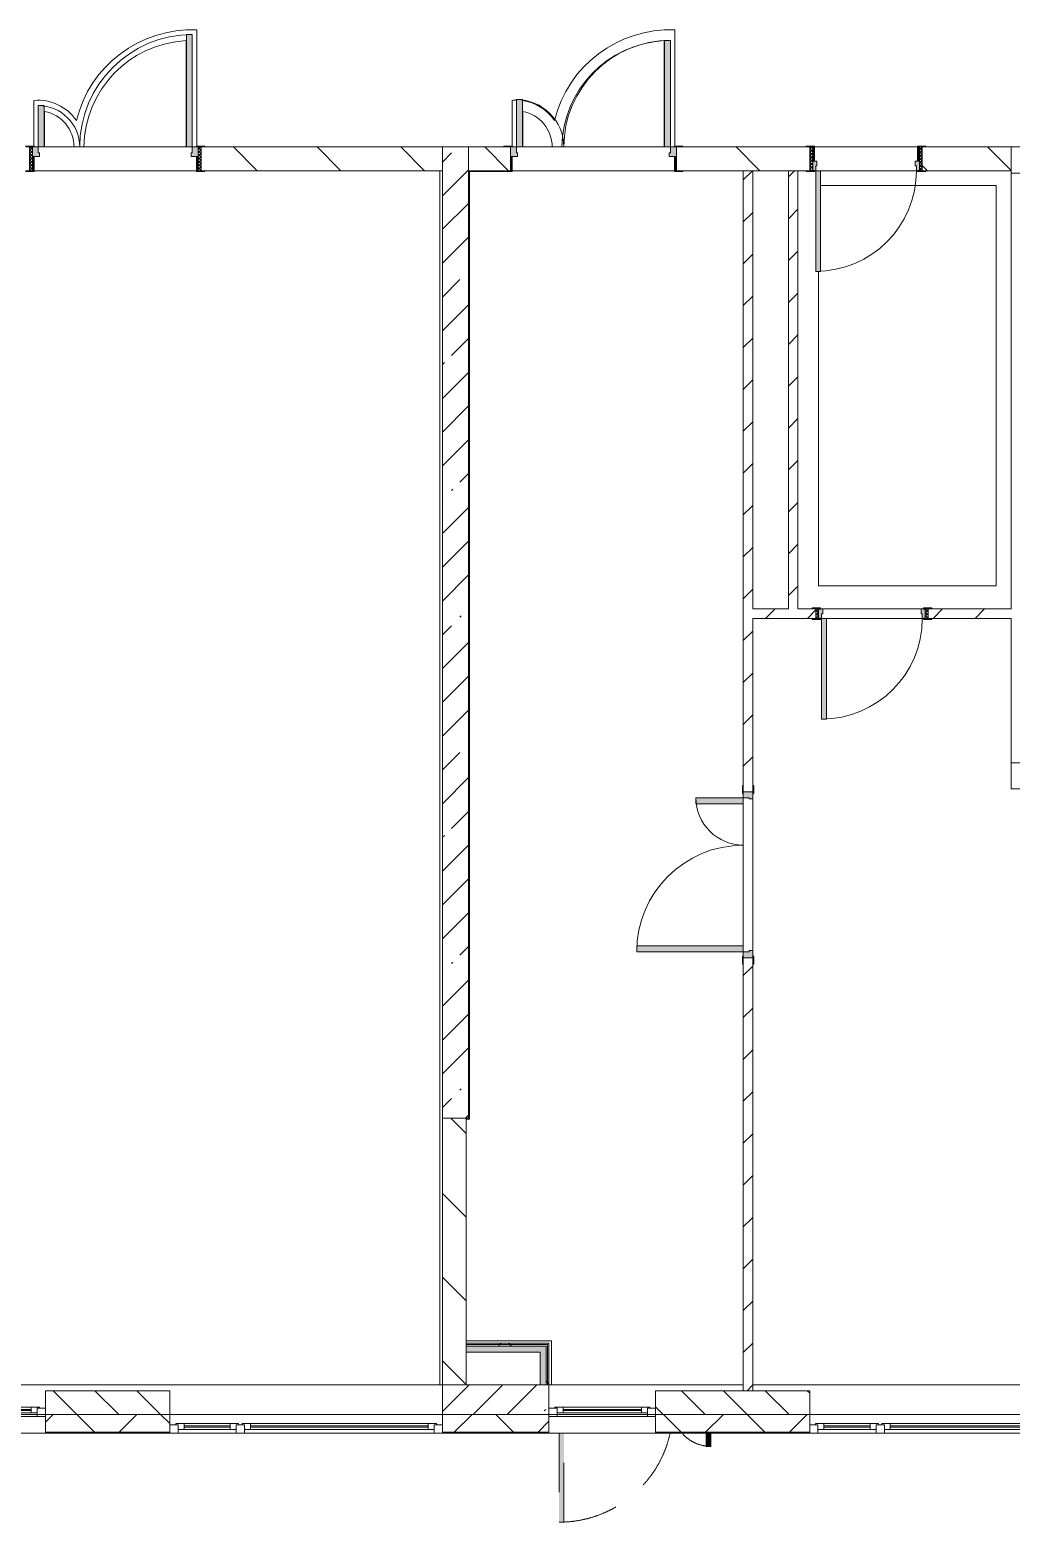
# Model space of a CAD drawing. Header units: millimetres. Extents: x 35363 to 232034, y -8553 to 29000.
# Drawn here: x 208673 to 216954, y -1010 to 11589 of the extents above; entities that cross this region are included whole.
import ezdxf

# ---------------------------------------------------------------- set-up
doc = ezdxf.new("R2010")
doc.units = ezdxf.units.MM
doc.linetypes.add('200_ШТРИХ__ш1_п0_6_', pattern=[800, 500, -300])
for name, color, linetype, lineweight in [('A-DETL-1', 7, 'Continuous', 5), ('A-DETL-MBND-1', 7, '200_ШТРИХ__ш1_п0_6_', 9), ('A-GLAZ-2', 7, 'Continuous', 5), ('A-WALL', 7, 'Continuous', 9), ('A-WALL-2', 7, 'Continuous', 5), ('I-WALL-3', 7, 'Continuous', 5), ('S-COLS-1', 7, 'Continuous', 5)]:
    doc.layers.add(name, color=color, linetype=linetype, lineweight=lineweight)
for name, color, linetype, lineweight, true_color in [('A-DOOR-3', 7, 'Continuous', 5, 0xaaaaaa), ('A-DOOR-4', 7, 'Continuous', 5, 0xe2e2e2), ('A-DOOR-FRAM-4', 7, 'Continuous', 5, 0xe2e2e2), ('A-DOOR-FRAM-5', 7, 'Continuous', 5, 0xaaaaaa), ('A-FLOR-1', 7, 'Continuous', 5, 0xaaaaaa), ('I-WALL-2', 7, 'Continuous', 9, 0xe7e7e7)]:
    doc.layers.add(name, color=color, linetype=linetype, lineweight=lineweight, true_color=true_color)
pattern_1 = [(135, (105024.03, 0), (-353.5534, -353.5534), [])]
pattern_2 = [(45, (105024.03, 0), (-176.7767, 176.7767), [])]
pattern_3 = [(45, (105024.03, 0), (-285.1231, 285.1231), []), (45, (105309.15, 0), (-285.1231, 285.1231), [504.031, -100.806, 16.764, -84.042])]
pattern_4 = [(45, (105024, 0), (-530.33, 530.33), []), (135, (105024, 0), (-530.33, -530.33), [])]

# ---------------------------------------------------------------- blocks, each defined once
blk = doc.blocks.new('120_Окно_СКБ_1Ст - 120_Окно_СКБ_1Ст 900х2500_h_ с форточкой-22876038-2_6_2_птичка')
at = {"layer": 'A-GLAZ-2'}
for p, q in [((-450, -127), (-450, -57)), ((-450, -57), (-380, -57)), ((450, -57), (-450, -57)), ((-380, -57), (-380, -127)), ((380, -87), (-380, -87)), ((-380, -87), (-380, -127)), ((-330, -137), (-330, -87)), ((-330, -107), (330, -107)), ((330, -117), (-330, -117)), ((330, -137), (330, -87)), ((380, -127), (380, -57)), ((380, -57), (450, -57)), ((380, -127), (380, -87)), ((450, -57), (450, -127)), ((-380, -127), (-450, -127)), ((-450, -127), (-400, -127)), ((-380, -127), (-400, -127)), ((-400, -127), (-400, -137)), ((-400, -137), (400, -137)), ((400, -137), (-400, -137)), ((450, -127), (380, -127)), ((400, -127), (380, -127)), ((400, -127), (450, -127)), ((400, -137), (400, -127))]:
    blk.add_line(p, q, dxfattribs=at)
blk = doc.blocks.new('110_Дверь_СКБ_2Ст - Д-2а_л_ Из коридора на лестницу-32216062-2_6_2_птичка')
at = {"layer": 'A-DOOR-4'}
for points in [[(612.5, 100), (662.5, 100), (662.5, 1000), (612.5, 1000), (612.5, 139.9)], [(-587.5, 100), (-587.5, 500), (-637.5, 500), (-637.5, 100)], [(712.5, -100), (712.5, 20), (697.5, 20), (697.5, -100)]]:
    blk.add_hatch(color=256, dxfattribs=at).paths.add_polyline_path(points)
h = blk.add_hatch(color=256, dxfattribs=at)
h.paths.add_polyline_path([(652.5, 20), (712.5, 20), (712.5, 100), (662.5, 100), (662.5, 50), (652.5, 50)])
h.paths.add_polyline_path([(-687.5, 20), (-627.5, 20), (-627.5, 50), (-637.5, 50), (-637.5, 100), (-687.5, 100)])
at = {"layer": 'A-DOOR-FRAM-4'}
for points in [[(-672.5, 100), (-672.5, 108), (-742.5, 108), (-742.5, 100)], [(-672.5, -100), (-672.5, 20), (-687.5, 20), (-687.5, -100)], [(767.5, 100), (767.5, 108), (697.5, 108), (697.5, 100)], [(-672.5, -108), (-672.5, -100), (-742.5, -100), (-742.5, -108)], [(767.5, -108), (767.5, -100), (697.5, -100), (697.5, -108)]]:
    blk.add_hatch(color=256, dxfattribs=at).paths.add_polyline_path(points)
at = {"layer": 'A-DOOR-3'}
for p, q in [((662.5, 1000), (612.5, 1000)), ((612.5, 1000), (612.5, 100)), ((662.5, 100), (662.5, 1000)), ((-637.5, 500), (-637.5, 100)), ((-587.5, 500), (-637.5, 500)), ((-587.5, 100), (-587.5, 500)), ((-637.5, 100), (-587.5, 100)), ((612.5, 100), (662.5, 100))]:
    blk.add_line(p, q, dxfattribs=at)
for centre, radius, start, end in [((662.5, 100), 900, 90, 180), ((-637.5, 100), 400, 360, 90)]:
    blk.add_arc(centre, radius, start, end, dxfattribs=at)
at = {"layer": 'A-DOOR-FRAM-5'}
for p, q in [((-672.5, 108), (-742.5, 108)), ((-742.5, 108), (-742.5, 100)), ((-742.5, 100), (-672.5, 100)), ((-637.5, 100), (-687.5, 100)), ((-687.5, 100), (-687.5, 20)), ((-687.5, 20), (-627.5, 20)), ((-672.5, 20), (-687.5, 20)), ((-687.5, 20), (-687.5, -100)), ((-672.5, 100), (-672.5, 108)), ((-672.5, -100), (-672.5, 20)), ((-637.5, 50), (-637.5, 100)), ((-627.5, 50), (-637.5, 50)), ((-627.5, 20), (-627.5, 50)), ((662.5, 50), (652.5, 50)), ((652.5, 50), (652.5, 20)), ((652.5, 20), (712.5, 20)), ((662.5, 100), (662.5, 50)), ((712.5, 100), (662.5, 100)), ((767.5, 108), (697.5, 108)), ((697.5, 108), (697.5, 100)), ((697.5, 100), (767.5, 100)), ((712.5, 20), (697.5, 20)), ((697.5, 20), (697.5, -100)), ((712.5, 20), (712.5, 100)), ((712.5, -100), (712.5, 20)), ((767.5, 100), (767.5, 108)), ((-672.5, -100), (-742.5, -100)), ((-742.5, -100), (-742.5, -108)), ((-742.5, -108), (-672.5, -108)), ((-687.5, -100), (-672.5, -100)), ((-672.5, -108), (-672.5, -100)), ((697.5, -100), (712.5, -100)), ((767.5, -100), (697.5, -100)), ((697.5, -100), (697.5, -108)), ((697.5, -108), (767.5, -108)), ((767.5, -108), (767.5, -100))]:
    blk.add_line(p, q, dxfattribs=at)
blk = doc.blocks.new('110_Дверь_СКБ_1Ст_Внутренняя1 - Д-8 950x2100h_охрана-V74-2_6_2_птичка')
at = {"layer": 'A-DOOR-3'}
h = blk.add_hatch(dxfattribs=at)
h.set_pattern_fill('FP_96', color=256, style=0, pattern_type=2)
h.set_pattern_definition([(135, (1826.41, 164.685), (-14.14214, -14.14214), []), (225, (1826.41, 164.685), (14.14214, -14.14214), [])])
h.paths.add_polyline_path([(487, 100), (462, 100), (462, -100), (487, -100), (487, -78)])
at = {"layer": 'A-DOOR-4'}
h = blk.add_hatch(color=256, dxfattribs=at)
h.paths.add_polyline_path([(437, 100), (437, 60), (427, 60), (427, 20), (462, 20), (462, 100)])
h.paths.add_polyline_path([(-413, 100), (-438, 100), (-438, 20), (-403, 20), (-403, 60), (-413, 60)])
at = {"layer": 'A-DOOR-FRAM-4'}
for points in [[(397, 950), (397, 100), (437, 100), (437, 950), (409, 950)], [(-493, 108), (-493, 100), (-423, 100), (-423, 108)], [(-423, 20), (-438, 20), (-438, -100), (-423, -100), (-423, -78)], [(517, 108), (447, 108), (447, 100), (517, 100)], [(462, 20), (447, 20), (447, -100), (462, -100), (462, -78)], [(-493, -100), (-493, -108), (-423, -108), (-423, -100)], [(447, -100), (447, -108), (517, -108), (517, -100)]]:
    blk.add_hatch(color=256, dxfattribs=at).paths.add_polyline_path(points)
at = {"layer": 'A-DOOR-FRAM-5'}
h = blk.add_hatch(dxfattribs=at)
h.set_pattern_fill('FP_97', color=256, style=0, pattern_type=2)
h.set_pattern_definition([(45, (-296.384, 164.685), (-14.1421, 14.1421), []), (135, (-296.384, 164.685), (-14.1421, -14.1421), [])])
h.paths.add_polyline_path([(-438, 100), (-463, 100), (-463, -100), (-438, -100), (-438, -78)])
at = {"layer": 'A-DOOR-3'}
for p, q in [((437, 950), (397, 950)), ((397, 950), (397, 100)), ((437, 100), (437, 950)), ((397, 100), (437, 100))]:
    blk.add_line(p, q, dxfattribs=at)
blk.add_arc((437, 100), 850, 90, 180, dxfattribs=at)
at = {"layer": 'A-DOOR-FRAM-5'}
for p, q in [((-423, 108), (-493, 108)), ((-493, 108), (-493, 100)), ((-493, 100), (-423, 100)), ((-438, 100), (-463, 100)), ((-463, 100), (-463, -100)), ((-413, 100), (-438, 100)), ((-438, 100), (-438, 20)), ((-438, -100), (-438, 100)), ((-423, 100), (-438, 100)), ((-438, 100), (-438, 99)), ((-438, 99), (-423, 99)), ((-438, 20), (-403, 20)), ((-423, 20), (-438, 20)), ((-438, 20), (-438, -100)), ((-423, 100), (-423, 108)), ((-423, 99), (-423, 100)), ((-423, -100), (-423, 20)), ((-413, 60), (-413, 100)), ((-403, 60), (-413, 60)), ((-403, 20), (-403, 60)), ((437, 60), (427, 60)), ((427, 60), (427, 20)), ((427, 20), (462, 20)), ((437, 100), (437, 60)), ((462, 100), (437, 100)), ((517, 108), (447, 108)), ((447, 108), (447, 100)), ((462, 100), (447, 100)), ((447, 100), (447, 99)), ((447, 100), (517, 100)), ((447, 99), (462, 99)), ((462, 20), (447, 20)), ((447, 20), (447, -100)), ((462, 20), (462, 100)), ((487, 100), (462, 100)), ((462, 100), (462, -100)), ((462, 99), (462, 100)), ((462, -100), (462, 20)), ((487, -100), (487, 100)), ((517, 100), (517, 108)), ((-423, -100), (-493, -100)), ((-493, -100), (-493, -108)), ((-493, -108), (-423, -108)), ((-463, -100), (-438, -100)), ((-438, -100), (-423, -100)), ((-423, -108), (-423, -100)), ((447, -100), (462, -100)), ((517, -100), (447, -100)), ((447, -100), (447, -108)), ((447, -108), (517, -108)), ((462, -100), (487, -100)), ((517, -108), (517, -100))]:
    blk.add_line(p, q, dxfattribs=at)
blk = doc.blocks.new('110_Дверь_СКБ_1Ст_Внутренняя1 - Д-8 950x2100h_охрана-V122-2_6_2_птичка')
at = {"layer": 'A-DOOR-3'}
h = blk.add_hatch(dxfattribs=at)
h.set_pattern_fill('FP_128', color=256, style=0, pattern_type=2)
h.set_pattern_definition([(135, (1826.41, 104.685), (-14.14214, -14.14214), []), (225, (1826.41, 104.685), (14.14214, -14.14214), [])])
h.paths.add_polyline_path([(487, 40), (462, 40), (462, -40), (487, -40)])
at = {"layer": 'A-DOOR-4'}
h = blk.add_hatch(color=256, dxfattribs=at)
h.paths.add_polyline_path([(440, 40), (437, 40), (437, 0), (427, 0), (427, -40), (462, -40), (462, 40)])
h.paths.add_polyline_path([(-413, 40), (-438, 40), (-438, -40), (-403, -40), (-403, 0), (-413, 0)])
at = {"layer": 'A-DOOR-FRAM-4'}
for points in [[(397, 890), (397, 40), (437, 40), (437, 890)], [(-423, 48), (-493, 48), (-493, 40), (-423, 40)], [(517, 48), (447, 48), (447, 40), (517, 40)], [(-471, -40), (-493, -40), (-493, -48), (-423, -48), (-423, -40)], [(447, -40), (447, -48), (517, -48), (517, -40)]]:
    blk.add_hatch(color=256, dxfattribs=at).paths.add_polyline_path(points)
at = {"layer": 'A-DOOR-FRAM-5'}
h = blk.add_hatch(dxfattribs=at)
h.set_pattern_fill('FP_129', color=256, style=0, pattern_type=2)
h.set_pattern_definition([(45, (-296.384, 104.685), (-14.1421, 14.1421), []), (135, (-296.384, 104.685), (-14.1421, -14.1421), [])])
h.paths.add_polyline_path([(-438, 40), (-463, 40), (-463, -40), (-438, -40)])
at = {"layer": 'A-DOOR-3'}
for p, q in [((437, 890), (397, 890)), ((397, 890), (397, 40)), ((437, 40), (437, 890)), ((397, 40), (437, 40))]:
    blk.add_line(p, q, dxfattribs=at)
blk.add_arc((437, 40), 850, 90, 180, dxfattribs=at)
at = {"layer": 'A-DOOR-FRAM-5'}
for p, q in [((-423, 48), (-493, 48)), ((-493, 48), (-493, 40)), ((-493, 40), (-423, 40)), ((-438, 40), (-463, 40)), ((-463, 40), (-463, -40)), ((-413, 40), (-438, 40)), ((-438, 40), (-438, -40)), ((-438, -40), (-438, 40)), ((-423, 40), (-438, 40)), ((-438, 40), (-438, 39)), ((-438, 39), (-423, 39)), ((-423, 40), (-423, 48)), ((-423, 39), (-423, 40)), ((-413, 0), (-413, 40)), ((-403, 0), (-413, 0)), ((-403, -40), (-403, 0)), ((437, 0), (427, 0)), ((427, 0), (427, -40)), ((437, 40), (437, 0)), ((462, 40), (437, 40)), ((517, 48), (447, 48)), ((447, 48), (447, 40)), ((462, 40), (447, 40)), ((447, 40), (447, 39)), ((447, 40), (517, 40)), ((447, 39), (462, 39)), ((462, -40), (462, 40)), ((487, 40), (462, 40)), ((462, 40), (462, -40)), ((462, 39), (462, 40)), ((487, -40), (487, 40)), ((517, 40), (517, 48)), ((-423, -40), (-493, -40)), ((-493, -40), (-493, -48)), ((-493, -48), (-423, -48)), ((-463, -40), (-438, -40)), ((-423, -39), (-438, -39)), ((-438, -39), (-438, -40)), ((-438, -40), (-403, -40)), ((-438, -40), (-423, -40)), ((-423, -40), (-423, -39)), ((-423, -48), (-423, -40)), ((427, -40), (462, -40)), ((462, -39), (447, -39)), ((447, -39), (447, -40)), ((447, -40), (462, -40)), ((517, -40), (447, -40)), ((447, -40), (447, -48)), ((447, -48), (517, -48)), ((462, -40), (462, -39)), ((462, -40), (487, -40)), ((517, -48), (517, -40))]:
    blk.add_line(p, q, dxfattribs=at)
blk = doc.blocks.new('110_Дверь_СКБ_2Ст - Д-6_л__ ДОО_Дв_1450x2100h_Дверь из раздевальной в коридор-V123-2_6_2_птичка')
at = {"layer": 'A-DOOR-3'}
h = blk.add_hatch(dxfattribs=at)
h.set_pattern_fill('FP_25', color=256, style=0, pattern_type=2)
h.set_pattern_definition([(135, (1576.41, 164.685), (-14.14214, -14.14214), []), (225, (1576.41, 164.685), (14.14214, -14.14214), [])])
h.paths.add_polyline_path([(737.5, -100), (737.5, 100), (712.5, 100), (712.5, -100)])
at = {"layer": 'A-DOOR-4'}
for points in [[(662.5, 100), (662.5, 1050), (612.5, 1050), (612.5, 100)], [(-587.5, 100), (-587.5, 450), (-637.5, 450), (-637.5, 100)]]:
    blk.add_hatch(color=256, dxfattribs=at).paths.add_polyline_path(points)
h = blk.add_hatch(color=256, dxfattribs=at)
h.paths.add_polyline_path([(652.5, 20), (712.5, 20), (712.5, 100), (662.5, 100), (662.5, 50), (652.5, 50)])
h.paths.add_polyline_path([(-687.5, 20), (-627.5, 20), (-627.5, 50), (-637.5, 50), (-637.5, 100), (-687.5, 100)])
at = {"layer": 'A-DOOR-FRAM-4'}
for points in [[(-672.5, 100), (-672.5, 108), (-742.5, 108), (-742.5, 100)], [(-672.5, -100), (-672.5, 20), (-687.5, 20), (-687.5, -100)], [(767.5, 100), (767.5, 108), (697.5, 108), (697.5, 100)], [(712.5, -100), (712.5, 20), (697.5, 20), (697.5, -100)], [(-672.5, -108), (-672.5, -100), (-742.5, -100), (-742.5, -108)], [(767.5, -108), (767.5, -100), (697.5, -100), (697.5, -108)]]:
    blk.add_hatch(color=256, dxfattribs=at).paths.add_polyline_path(points)
at = {"layer": 'A-DOOR-FRAM-5'}
h = blk.add_hatch(dxfattribs=at)
h.set_pattern_fill('FP_26', color=256, style=0, pattern_type=2)
h.set_pattern_definition([(45, (-546.384, 164.685), (-14.1421, 14.1421), []), (135, (-546.384, 164.685), (-14.1421, -14.1421), [])])
h.paths.add_polyline_path([(-687.5, -100), (-687.5, 100), (-712.5, 100), (-712.5, -100)])
at = {"layer": 'A-DOOR-3'}
for p, q in [((662.5, 1050), (612.5, 1050)), ((612.5, 1050), (612.5, 100)), ((662.5, 100), (662.5, 1050)), ((-637.5, 450), (-637.5, 100)), ((-587.5, 450), (-637.5, 450)), ((-587.5, 100), (-587.5, 450)), ((-637.5, 100), (-587.5, 100)), ((612.5, 100), (662.5, 100))]:
    blk.add_line(p, q, dxfattribs=at)
for centre, radius, start, end in [((662.5, 100), 950, 90, 180), ((-637.5, 100), 350, 360, 90)]:
    blk.add_arc(centre, radius, start, end, dxfattribs=at)
at = {"layer": 'A-DOOR-FRAM-5'}
for p, q in [((-672.5, 108), (-742.5, 108)), ((-742.5, 108), (-742.5, 100)), ((-742.5, 100), (-672.5, 100)), ((-687.5, 100), (-712.5, 100)), ((-712.5, 100), (-712.5, -100)), ((-637.5, 100), (-687.5, 100)), ((-687.5, 100), (-687.5, 20)), ((-687.5, -100), (-687.5, 100)), ((-687.5, 20), (-627.5, 20)), ((-672.5, 20), (-687.5, 20)), ((-687.5, 20), (-687.5, -100)), ((-672.5, 100), (-672.5, 108)), ((-672.5, -100), (-672.5, 20)), ((-637.5, 50), (-637.5, 100)), ((-627.5, 50), (-637.5, 50)), ((-627.5, 20), (-627.5, 50)), ((662.5, 50), (652.5, 50)), ((652.5, 50), (652.5, 20)), ((652.5, 20), (712.5, 20)), ((662.5, 100), (662.5, 50)), ((712.5, 100), (662.5, 100)), ((767.5, 108), (697.5, 108)), ((697.5, 108), (697.5, 100)), ((697.5, 100), (767.5, 100)), ((712.5, 20), (697.5, 20)), ((697.5, 20), (697.5, -100)), ((712.5, 20), (712.5, 100)), ((737.5, 100), (712.5, 100)), ((712.5, 100), (712.5, -100)), ((712.5, -100), (712.5, 20)), ((737.5, -100), (737.5, 100)), ((767.5, 100), (767.5, 108)), ((-672.5, -100), (-742.5, -100)), ((-742.5, -100), (-742.5, -108)), ((-742.5, -108), (-672.5, -108)), ((-712.5, -100), (-687.5, -100)), ((-687.5, -100), (-672.5, -100)), ((-672.5, -108), (-672.5, -100)), ((697.5, -100), (712.5, -100)), ((767.5, -100), (697.5, -100)), ((697.5, -100), (697.5, -108)), ((697.5, -108), (767.5, -108)), ((712.5, -100), (737.5, -100)), ((767.5, -108), (767.5, -100))]:
    blk.add_line(p, q, dxfattribs=at)
blk = doc.blocks.new('110_Дверь_СКБ_2Ст_Наружная - ДН-5_л__ Двухстворчатая 1350 х3800 _h_ в свету с верхним остеклением-21877029-2_6_2_птичка')
at = {"layer": 'A-DETL-MBND-1'}
for points in [[(619, 1010), (619, 258), (659, 258), (659, 1010)], [(-621, 370), (-621, 258), (-581, 258), (-581, 370)]]:
    blk.add_hatch(color=256, dxfattribs=at).paths.add_polyline_path(points)
for p, q in [((659, 1010), (619, 1010)), ((619, 1010), (619, 258)), ((659, 258), (659, 1010)), ((-621, 370), (-621, 258)), ((-581, 370), (-621, 370)), ((-581, 258), (-581, 370))]:
    blk.add_line(p, q, dxfattribs=at)
for centre, radius, start, end in [((659, 50), 960, 90, 167.443), ((-621, 50), 320, 42.2942, 90)]:
    blk.add_arc(centre, radius, start, end, dxfattribs=at)
blk = doc.blocks.new('120_Окно_СКБ_2Ст_Фрамуга сверху - 120_Окно_СКБ_2Ст_2300х2500_h_ ДОО-22877051-2_6_2_птичка')
at = {"layer": 'A-GLAZ-2'}
for p, q in [((-1150, 13), (-1150, 83)), ((-1150, 83), (-1080, 83)), ((1150, 83), (-1150, 83)), ((-1080, 13), (-1150, 13)), ((-1150, 13), (-1100, 13)), ((-1080, 13), (-1100, 13)), ((-1100, 13), (-1100, 3)), ((-1100, 3), (540, 3)), ((540, 3), (-1100, 3)), ((-1080, 83), (-1080, 13)), ((-1080, 83), (1080, 83)), ((520, 53), (-1080, 53)), ((-1080, 53), (-1080, 13)), ((-1030, 3), (-1030, 53)), ((-1030, 33), (470, 33)), ((470, 23), (-1030, 23)), ((470, 3), (470, 53)), ((520, 13), (520, 83)), ((520, 83), (590, 83)), ((520, 13), (520, 53)), ((590, 13), (520, 13)), ((540, 13), (520, 13)), ((540, 13), (570, 13)), ((540, 13), (570, 13)), ((540, 3), (540, 13)), ((590, 13), (570, 13)), ((570, 13), (570, 3)), ((570, 3), (1100, 3)), ((1100, 3), (570, 3)), ((590, 83), (590, 13)), ((1080, 53), (590, 53)), ((590, 53), (590, 13)), ((640, 3), (640, 53)), ((640, 33), (1030, 33)), ((1030, 23), (640, 23)), ((1030, 3), (1030, 53)), ((1080, 13), (1080, 83)), ((1080, 83), (1150, 83)), ((1080, 13), (1080, 53)), ((1150, 13), (1080, 13)), ((1100, 13), (1080, 13)), ((1100, 13), (1150, 13)), ((1100, 3), (1100, 13)), ((1150, 83), (1150, 13))]:
    blk.add_line(p, q, dxfattribs=at)
blk = doc.blocks.new('110_Дверь_СКБ_2Ст - Д-5_п_ Из игровой в коридор-32351726-2_6_2_птичка')
at = {"layer": 'A-DOOR-4'}
h = blk.add_hatch(color=256, dxfattribs=at)
h.paths.add_polyline_path([(712, -40), (712, 40), (652, 40), (652, 10), (662, 10), (662, -40)])
h.paths.add_polyline_path([(-628, 40), (-688, 40), (-688, -40), (-638, -40), (-638, 10), (-628, 10)])
for points in [[(-588, -440), (-588, -40), (-638, -40), (-638, -440)], [(662, -40), (612, -40), (612, -940), (662, -940)]]:
    blk.add_hatch(color=256, dxfattribs=at).paths.add_polyline_path(points)
at = {"layer": 'A-DOOR-FRAM-4'}
for points in [[(-673, 48), (-743, 48), (-743, 40), (-673, 40)], [(767, 48), (698, 48), (698, 40), (767, 40)], [(-673, -40), (-743, -40), (-743, -48), (-673, -48)], [(767, -40), (698, -40), (698, -48), (767, -48)]]:
    blk.add_hatch(color=256, dxfattribs=at).paths.add_polyline_path(points)
at = {"layer": 'A-DOOR-3'}
for p, q in [((-638, -40), (-588, -40)), ((-638, -440), (-638, -40)), ((-588, -40), (-588, -440)), ((612, -40), (662, -40)), ((612, -940), (612, -40)), ((662, -40), (662, -940)), ((-588, -440), (-638, -440)), ((662, -940), (612, -940))]:
    blk.add_line(p, q, dxfattribs=at)
for centre, radius, start, end in [((-638, -40), 400, 270, 0), ((662, -40), 900, 180, 270)]:
    blk.add_arc(centre, radius, start, end, dxfattribs=at)
at = {"layer": 'A-DOOR-FRAM-5'}
for p, q in [((-743, 48), (-673, 48)), ((-743, 40), (-743, 48)), ((-673, 40), (-743, 40)), ((-688, 40), (-628, 40)), ((-688, -40), (-688, 40)), ((-688, 40), (-673, 40)), ((-688, 39), (-688, 40)), ((-673, 39), (-688, 39)), ((-673, 48), (-673, 40)), ((-673, 40), (-673, 39)), ((-638, 10), (-638, -40)), ((-628, 10), (-638, 10)), ((-628, 40), (-628, 10)), ((652, 40), (712, 40)), ((652, 10), (652, 40)), ((662, 10), (652, 10)), ((662, -40), (662, 10)), ((698, 40), (698, 48)), ((698, 48), (767, 48)), ((698, 39), (698, 40)), ((698, 40), (712, 40)), ((767, 40), (698, 40)), ((712, 39), (698, 39)), ((712, 40), (712, -40)), ((712, 40), (712, 39)), ((767, 48), (767, 40)), ((-743, -40), (-673, -40)), ((-743, -48), (-743, -40)), ((-673, -48), (-743, -48)), ((-638, -40), (-688, -40)), ((-673, -40), (-673, -48)), ((712, -40), (662, -40)), ((698, -48), (698, -40)), ((698, -40), (767, -40)), ((767, -48), (698, -48)), ((767, -40), (767, -48))]:
    blk.add_line(p, q, dxfattribs=at)

msp = doc.modelspace()

# ---------------------------------------------------------------- hatches: boundary and pattern name
at = {"layer": 'A-WALL-2'}
h = msp.add_hatch(dxfattribs=at)
h.set_pattern_fill('FP_93', color=256, style=0, pattern_type=2)
h.set_pattern_definition([(135, (105024.03, 0), (-176.7767, -176.7767), [])])
h.paths.add_polyline_path([(227598.2, -100), (227854, -100), (227854, 100), (227054, 100), (227054, -100)])
h.paths.add_polyline_path([(218454, -100), (218704, -100), (218704, 100), (218454, 100), (218454, 64.1)])
h.paths.add_polyline_path([(215254, -100), (215254, 100), (213954, 100), (213954, -100), (214842.7, -100)])
h.paths.add_polyline_path([(220309.3, -100), (220654, -100), (220654, 100), (219604, 100), (219604, -100)])
h.paths.add_polyline_path([(224354, -100), (224354, 100), (223854, 100), (223854, -100), (223953.8, -100)])
h.paths.add_polyline_path([(204054, -100), (204054, 100), (200704, 100), (200704, -100), (203909.5, -100)])
h.paths.add_polyline_path([(206754, -100), (206754, 100), (205854, 100), (205854, -100)])
h.paths.add_polyline_path([(209854, -100), (209854, 100), (208804, 100), (208804, -100), (209376.1, -100)])
h.paths.add_polyline_path([(199804, -100), (199804, 100), (199554, 100), (199554, -100)])
h.paths.add_polyline_path([(207904, -100), (207904, 100), (207654, 100), (207654, -100)])
h.paths.add_polyline_path([(196954, -100), (197754, -100), (197754, 100), (196954, 100), (196954, 64.1)])
h = msp.add_hatch(dxfattribs=at)
h.set_pattern_fill('FP_83', color=256, style=0, pattern_type=2)
h.set_pattern_definition([(45, (105024.03, 0), (-353.5534, 353.5534), []), (135, (105024.03, 0), (-353.5534, -353.5534), [])])
h.paths.add_polyline_path([(225254, -250), (226154, -250), (226154, -100), (225254, -100)])
h.paths.add_polyline_path([(229420.4, -250), (230104, -250), (230104, -100), (228754, -100), (228754, -250)])
h.paths.add_polyline_path([(227054, -250), (227854, -250), (227854, -100), (227054, -100)])
h.paths.add_polyline_path([(213020.5, -250), (213054, -250), (213054, -100), (212154, -100), (212154, -250)])
h.paths.add_polyline_path([(218704, -250), (218704, -100), (217554, -100), (217554, -250), (218487.1, -250)])
h.paths.add_polyline_path([(213954, -250), (215254, -250), (215254, -100), (213954, -100)])
h.paths.add_polyline_path([(219604, -250), (220654, -250), (220654, -100), (219604, -100)])
h.paths.add_polyline_path([(224354, -250), (224354, -100), (222954, -100), (222954, -250), (223953.8, -250)])
h.paths.add_polyline_path([(208804, -250), (209854, -250), (209854, -100), (208804, -100)])
h.paths.add_polyline_path([(207553.9, -250), (207904, -250), (207904, -100), (205854, -100), (205854, -250), (206754, -250)])
h.paths.add_polyline_path([(204054, -250), (204954, -250), (204954, -100), (200704, -100), (200704, -250), (203909.5, -250)])
h.paths.add_polyline_path([(199804, -250), (199804, -100), (198654, -100), (198654, -250), (199554, -250)])
h.paths.add_polyline_path([(196954, -250), (197754, -250), (197754, -100), (196954, -100)])
h.paths.add_polyline_path([(196054, -250), (196054, -100), (194234, -100), (194234, -250), (194798.5, -250)])
at = {"layer": 'I-WALL-2'}
for points in [[(212979, 426), (212979, 476), (212354, 476), (212354, 426)], [(212979, 150), (213029, 150), (213029, 476), (212979, 476), (212979, 426)]]:
    msp.add_hatch(color=256, dxfattribs=at).paths.add_polyline_path(points)
at = {"layer": 'I-WALL-3'}
h = msp.add_hatch(dxfattribs=at)
h.set_pattern_fill('FP_94', color=256, style=0, pattern_type=2)
h.set_pattern_definition(pattern_1)
h.paths.add_polyline_path([(210149, 10400), (212154, 10400), (212154, 10600), (210119, 10600), (210119, 10400)])
h.paths.add_polyline_path([(207553.9, 10400), (208669, 10400), (208669, 10600), (206634, 10600), (206634, 10400)])
h = msp.add_hatch(dxfattribs=at)
h.set_pattern_fill('FP_91', color=256, style=0, pattern_type=2)
h.set_pattern_definition(pattern_3)
h.paths.add_polyline_path([(212374, 2400), (212374, 10600), (212154, 10600), (212154, 2400)])
h = msp.add_hatch(dxfattribs=at)
h.set_pattern_fill('FP_94', color=256, style=0, pattern_type=2)
h.set_pattern_definition(pattern_1)
h.paths.add_polyline_path([(224354, 10400), (226234, 10400), (226234, 10600), (224354, 10600)])
h.paths.add_polyline_path([(212674, 10400), (212729, 10400), (212729, 10600), (212374, 10600), (212374, 10400)])
h.paths.add_polyline_path([(216664.9, 10400), (216954, 10400), (216954, 10600), (216204, 10600), (216204, 10400), (216234, 10400)])
h.paths.add_polyline_path([(214694, 10400), (215254, 10400), (215254, 10600), (214129, 10600), (214129, 10400), (214329, 10400)])
h = msp.add_hatch(dxfattribs=at)
h.set_pattern_fill('FP_95', color=256, style=0, pattern_type=2)
h.set_pattern_definition(pattern_2)
h.paths.add_polyline_path([(214774, 100), (214774, 3755), (214694, 3755), (214694, 100)])
h.paths.add_polyline_path([(214774, 5155), (214774, 10400), (214694, 10400), (214694, 5155), (214744, 5155)])
h = msp.add_hatch(dxfattribs=at)
h.set_pattern_fill('FP_95', color=256, style=0, pattern_type=2)
h.set_pattern_definition(pattern_2)
h.paths.add_polyline_path([(215154, 6700), (215154, 10400), (215074, 10400), (215074, 6700)])
h = msp.add_hatch(dxfattribs=at)
h.set_pattern_fill('FP_95', color=256, style=0, pattern_type=2)
h.set_pattern_definition(pattern_2)
h.paths.add_polyline_path([(216664.9, 6620), (216954, 6620), (216954, 6700), (216254, 6700), (216254, 6620), (216284, 6620)])
h.paths.add_polyline_path([(214842.7, 6620), (215304, 6620), (215304, 6700), (214774, 6700), (214774, 6620)])
h = msp.add_hatch(dxfattribs=at)
h.set_pattern_fill('FP_94', color=256, style=0, pattern_type=2)
h.set_pattern_definition(pattern_1)
h.paths.add_polyline_path([(212354, 150), (212354, 2400), (212154, 2400), (212154, 150)])
h = msp.add_hatch(dxfattribs=at)
h.set_pattern_fill('FP_183', color=256, style=0, pattern_type=2)
h.set_pattern_definition(pattern_4)
h.paths.add_polyline_path([(213029, 488.5), (213041.5, 488.5), (213041.5, 501), (212354, 501), (212354, 488.5), (213020.5, 488.5)])
h = msp.add_hatch(dxfattribs=at)
h.set_pattern_fill('FP_183', color=256, style=0, pattern_type=2)
h.set_pattern_definition(pattern_4)
h.paths.add_polyline_path([(212979, 476), (213029, 476), (213029, 488.5), (212354, 488.5), (212354, 476)])
h = msp.add_hatch(dxfattribs=at)
h.set_pattern_fill('FP_183', color=256, style=0, pattern_type=2)
h.set_pattern_definition(pattern_4)
h.paths.add_polyline_path([(213029, 150), (213041.5, 150), (213041.5, 488.5), (213029, 488.5), (213029, 476)])
h = msp.add_hatch(dxfattribs=at)
h.set_pattern_fill('FP_183', color=256, style=0, pattern_type=2)
h.set_pattern_definition(pattern_4)
h.paths.add_polyline_path([(213041.5, 150), (213054, 150), (213054, 501), (213041.5, 501), (213041.5, 488.5)])
at = {"layer": 'S-COLS-1'}
h = msp.add_hatch(dxfattribs=at)
h.set_pattern_fill('FP_91', color=256, style=0, pattern_type=2)
h.set_pattern_definition(pattern_3)
h.paths.add_polyline_path([(212154, -100), (213054, -100), (213054, 150), (212154, 150), (212154, 64.1)])

# ---------------------------------------------------------------- linework, layer by layer
at = {"layer": 'A-DETL-1'}
for p, q in [((216827.5, 10273.7), (215344, 10273.7)), ((216827.5, 6893.7), (216827.5, 10273.7)), ((215327.5, 9550), (215327.5, 6893.7)), ((215327.5, 6893.7), (216827.5, 6893.7))]:
    msp.add_line(p, q, dxfattribs=at)
at = {"layer": 'A-FLOR-1'}
for p, q in [((209991.1, 11497.8), (209991.1, 10600)), ((210081.1, 10608), (210081.1, 11588.1)), ((214026.1, 11497.8), (214026.1, 10600)), ((214116.1, 10608), (214116.1, 11588.1)), ((208707, 10993.6), (208707, 10608)), ((212742, 10993.6), (212742, 10608)), ((208797, 10600), (208797, 10899.7)), ((212832, 10600), (212832, 10899.7)), ((208797, 10600), (209991.1, 10600)), ((212832, 10600), (213163.6, 10600)), ((212134, 150), (212134, 10400)), ((212674, 10392), (212384, 10392)), ((212384, 10392), (212384, 2392)), ((212384, 2392), (212354, 2392)), ((212354, 521), (213074, 521)), ((213074, 521), (213074, 150))]:
    msp.add_line(p, q, dxfattribs=at)
for centre, radius, start, end in [((210038.6, 10589), 1000, 87.56236, 166.45029), ((210038.6, 10589), 910, 92.99005, 179.3074), ((214073.6, 10589), 1000, 87.56236, 166.45029), ((214073.6, 10589), 910, 92.99005, 179.3074), ((208740.6, 10600), 395, 34.42231, 94.87345), ((212775.6, 10600), 395, 89.4985, 94.87345), ((212775.6, 10600), 395, 34.42231, 82.19504), ((208740.6, 10600), 305, 360, 79.33549), ((212775.6, 10600), 305, 360, 79.33549)]:
    msp.add_arc(centre, radius, start, end, dxfattribs=at)
at = {"layer": 'A-WALL'}
for p, q in [((212154, 10400), (212154, 10600)), ((212374, 10600), (212374, 10400)), ((216954, 10400), (216954, 10600)), ((214774, 10400), (214694, 10400)), ((215154, 10400), (215074, 10400)), ((217034, 10380), (216954, 10380)), ((216954, 5400), (217034, 5400)), ((212354, 488.5), (213041.5, 488.5)), ((212354, 476), (213029, 476)), ((213029, 476), (213029, 150)), ((213041.5, 488.5), (213041.5, 150)), ((214694, 100), (214774, 100)), ((208804, -100), (209854, -100)), ((209854, -100), (208804, -100)), ((213954, -100), (215254, -100)), ((215254, -100), (213954, -100)), ((208804, -250), (209854, -250)), ((212154, -250), (213054, -250)), ((213954, -250), (215254, -250)), ((208804, -253), (209854, -253)), ((212154, -253), (213054, -253)), ((213954, -253), (215254, -253))]:
    msp.add_line(p, q, dxfattribs=at)
at = {"layer": 'A-WALL-2'}
for p, q in [((209854, 100), (208804, 100)), ((208804, 100), (208804, -258)), ((209854, -258), (209854, 100)), ((214694, 100), (213954, 100)), ((213954, 100), (213954, -258)), ((215254, 100), (214774, 100)), ((215254, -258), (215254, 100)), ((207904, -100), (208804, -100)), ((212154, -100), (212154, -258)), ((212154, -100), (213054, -100)), ((213054, -258), (213054, -100)), ((197754, -258), (212154, -258)), ((222954, -258), (212154, -258))]:
    msp.add_line(p, q, dxfattribs=at)
at = {"layer": 'I-WALL-3'}
for p, q in [((212674, 10600), (210149, 10600)), ((213163.6, 10600), (214026.1, 10600)), ((215224, 10600), (214184, 10600)), ((215294, 10600), (216164, 10600)), ((226234, 10600), (216234, 10600)), ((210079, 10400), (208709, 10400)), ((210149, 10400), (212154, 10400)), ((212154, 10400), (212154, 150)), ((212374, 10400), (212674, 10400)), ((212374, 2400), (212374, 10400)), ((214114, 10400), (212744, 10400)), ((214184, 10400), (214694, 10400)), ((214694, 10400), (214694, 5210)), ((214774, 10400), (215074, 10400)), ((214774, 6700), (214774, 10400)), ((215074, 10400), (215074, 6700)), ((215154, 10400), (215224, 10400)), ((215154, 6700), (215154, 10400)), ((216154, 10400), (215344, 10400)), ((216234, 10400), (216954, 10400)), ((216954, 10400), (216954, 6700)), ((215074, 6700), (214774, 6700)), ((215274, 6700), (215154, 6700)), ((215364, 6700), (216194, 6700)), ((216954, 6700), (216284, 6700)), ((214774, 6620), (215274, 6620)), ((214774, 5210), (214774, 6620)), ((216204, 6620), (215394, 6620)), ((216284, 6620), (216954, 6620)), ((216954, 6620), (216954, 5180)), ((216954, 5180), (222374, 5180)), ((214694, 3855), (214694, 5055)), ((214774, 5095), (214774, 3815)), ((214694, 3700), (214694, 100)), ((214774, 100), (214774, 3700)), ((212374, 2400), (212154, 2400)), ((212354, 150), (212354, 2400)), ((213054, 501), (212354, 501)), ((212354, 426), (212979, 426)), ((212979, 426), (212979, 150)), ((213054, 150), (213054, 501)), ((207654, 150), (212154, 150)), ((212154, 150), (212354, 150)), ((212979, 150), (213054, 150)), ((213054, 150), (214694, 150)), ((214774, 150), (217554, 150)), ((212154, -100), (209854, -100)), ((213954, -100), (213054, -100)), ((217554, -100), (215254, -100))]:
    msp.add_line(p, q, dxfattribs=at)
at = {"layer": 'S-COLS-1'}
for p, q in [((213054, 150), (212154, 150)), ((212154, 150), (212154, -100)), ((213054, -100), (213054, 150)), ((212154, -100), (213054, -100))]:
    msp.add_line(p, q, dxfattribs=at)

# ---------------------------------------------------------------- block references
at = {"layer": 'A-DETL-MBND-1', "rotation": 180}
msp.add_blockref('110_Дверь_СКБ_2Ст_Наружная - ДН-5_л__ Двухстворчатая 1350 х3800 _h_ в свету с верхним остеклением-21877029-2_6_2_птичка', (213798.5, 0), dxfattribs=at)
at = {"layer": 'A-DOOR-3'}
for name, p in [('110_Дверь_СКБ_2Ст - Д-6_л__ ДОО_Дв_1450x2100h_Дверь из раздевальной в коридор-V123-2_6_2_птичка', (209381.5, 10500)), ('110_Дверь_СКБ_2Ст - Д-2а_л_ Из коридора на лестницу-32216062-2_6_2_птичка', (213416.5, 10500))]:
    msp.add_blockref(name, p, dxfattribs=at)
for name, p, rotation in [('110_Дверь_СКБ_1Ст_Внутренняя1 - Д-8 950x2100h_охрана-V74-2_6_2_птичка', (215741.5, 10500), 180), ('110_Дверь_СКБ_1Ст_Внутренняя1 - Д-8 950x2100h_охрана-V122-2_6_2_птичка', (215791.5, 6660), 180), ('110_Дверь_СКБ_2Ст - Д-5_п_ Из игровой в коридор-32351726-2_6_2_птичка', (214734, 4467.5), 269.9999999999999)]:
    msp.add_blockref(name, p, dxfattribs=dict(at, rotation=rotation))
at = {"layer": 'A-GLAZ-2', "rotation": 180}
for name, p in [('120_Окно_СКБ_1Ст - 120_Окно_СКБ_1Ст 900х2500_h_ с форточкой-22876038-2_6_2_птичка', (208354, -175)), ('120_Окно_СКБ_1Ст - 120_Окно_СКБ_1Ст 900х2500_h_ с форточкой-22876038-2_6_2_птичка', (213504, -175)), ('120_Окно_СКБ_2Ст_Фрамуга сверху - 120_Окно_СКБ_2Ст_2300х2500_h_ ДОО-22877051-2_6_2_птичка', (211004, -175)), ('120_Окно_СКБ_2Ст_Фрамуга сверху - 120_Окно_СКБ_2Ст_2300х2500_h_ ДОО-22877051-2_6_2_птичка', (216404, -175))]:
    msp.add_blockref(name, p, dxfattribs=at)

doc.saveas('drawing.dxf')
